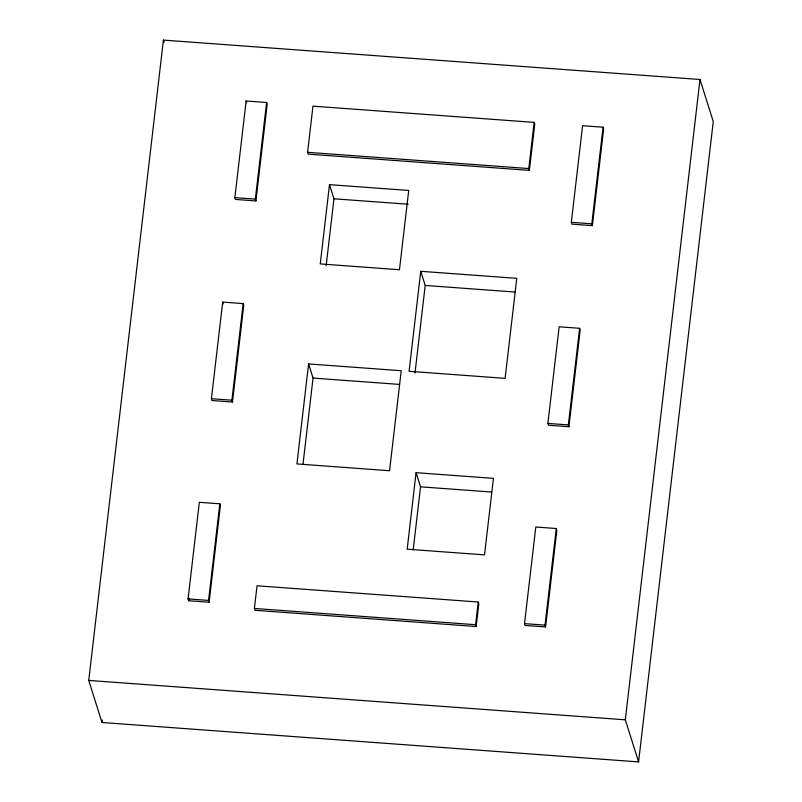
<?xml version="1.0" encoding="UTF-8"?>
<svg xmlns="http://www.w3.org/2000/svg" width="802" height="802" viewBox="0 0 802 802"><rect width="100%" height="100%" fill="white"/><g stroke="black" fill="none" stroke-linecap="round" stroke-linejoin="round"><path stroke-width="1.2" d="M88.741 680.417L163.407 40.1L699.996 79.498L713.259 121.583L638.592 761.9L102.004 722.502L88.741 680.417L625.319 719.815L638.592 761.9M102.004 722.502L102.295 720.016M188.069 598.914L199.337 502.303L219.818 503.806L220.39 505.621L209.121 602.232L188.64 600.728L188.069 598.914L208.55 600.417L209.121 602.232M211.417 398.704L222.685 302.093L243.166 303.597L243.738 305.402L232.47 402.023L211.989 400.519L211.417 398.704L231.898 400.208L232.47 402.023M234.866 197.613L246.134 100.992L266.615 102.496L267.186 104.31L255.918 200.931L235.437 199.427L234.866 197.613L255.347 199.117L255.918 200.931M188.64 600.728L188.931 598.252M208.55 600.417L219.818 503.806M231.898 400.208L243.166 303.597M255.347 199.117L266.615 102.496M254.394 608.457L257.041 585.781L478.243 602.021L478.814 603.836L476.167 626.522L254.966 610.272L254.394 608.457L475.596 624.708L476.167 626.522M307.587 152.31L312.97 106.145L534.172 122.385L534.744 124.2L529.36 170.365L308.158 154.124L307.587 152.31L528.789 168.56L529.36 170.365M308.59 363.928L296.92 463.927L389.561 470.734L401.221 370.724L308.59 363.928L313.051 378.073L302.966 464.498M329.492 184.64L320.249 263.918L399.466 269.733L408.719 190.455L329.492 184.64L333.953 198.786L326.153 265.683M420.749 271.297L409.09 371.306L505.11 378.354L516.769 278.344L420.749 271.297L425.21 285.442L414.985 373.1M416.088 472.679L407.165 549.2L484.518 554.874L493.441 478.363L416.088 472.679L420.549 486.824L413.21 549.771M475.596 624.708L478.243 602.021M528.789 168.56L534.172 122.385M524.528 623.625L535.796 527.004L556.267 528.508L556.849 530.322L545.581 626.933L525.099 625.44L524.528 623.625L545.009 625.129L545.581 626.933M547.876 423.406L559.144 326.795L579.615 328.299L580.187 330.113L568.929 426.724L548.448 425.22L547.876 423.406L568.357 424.91L568.929 426.724M571.325 222.314L582.593 125.703L603.074 127.207L603.645 129.022L592.377 225.633L571.896 224.129L571.325 222.314L591.806 223.818L592.377 225.633M545.009 625.129L556.267 528.508M568.357 424.91L579.615 328.299M591.806 223.818L603.074 127.207M625.319 719.815L699.996 79.498M333.953 198.786L408.228 204.239M425.21 285.442L514.994 292.038M313.051 378.073L399.506 384.419M420.549 486.824L491.666 492.047M246.134 100.992L246.705 102.806M163.407 40.1L164.149 42.436M222.685 302.093L223.257 303.898"/></g></svg>
